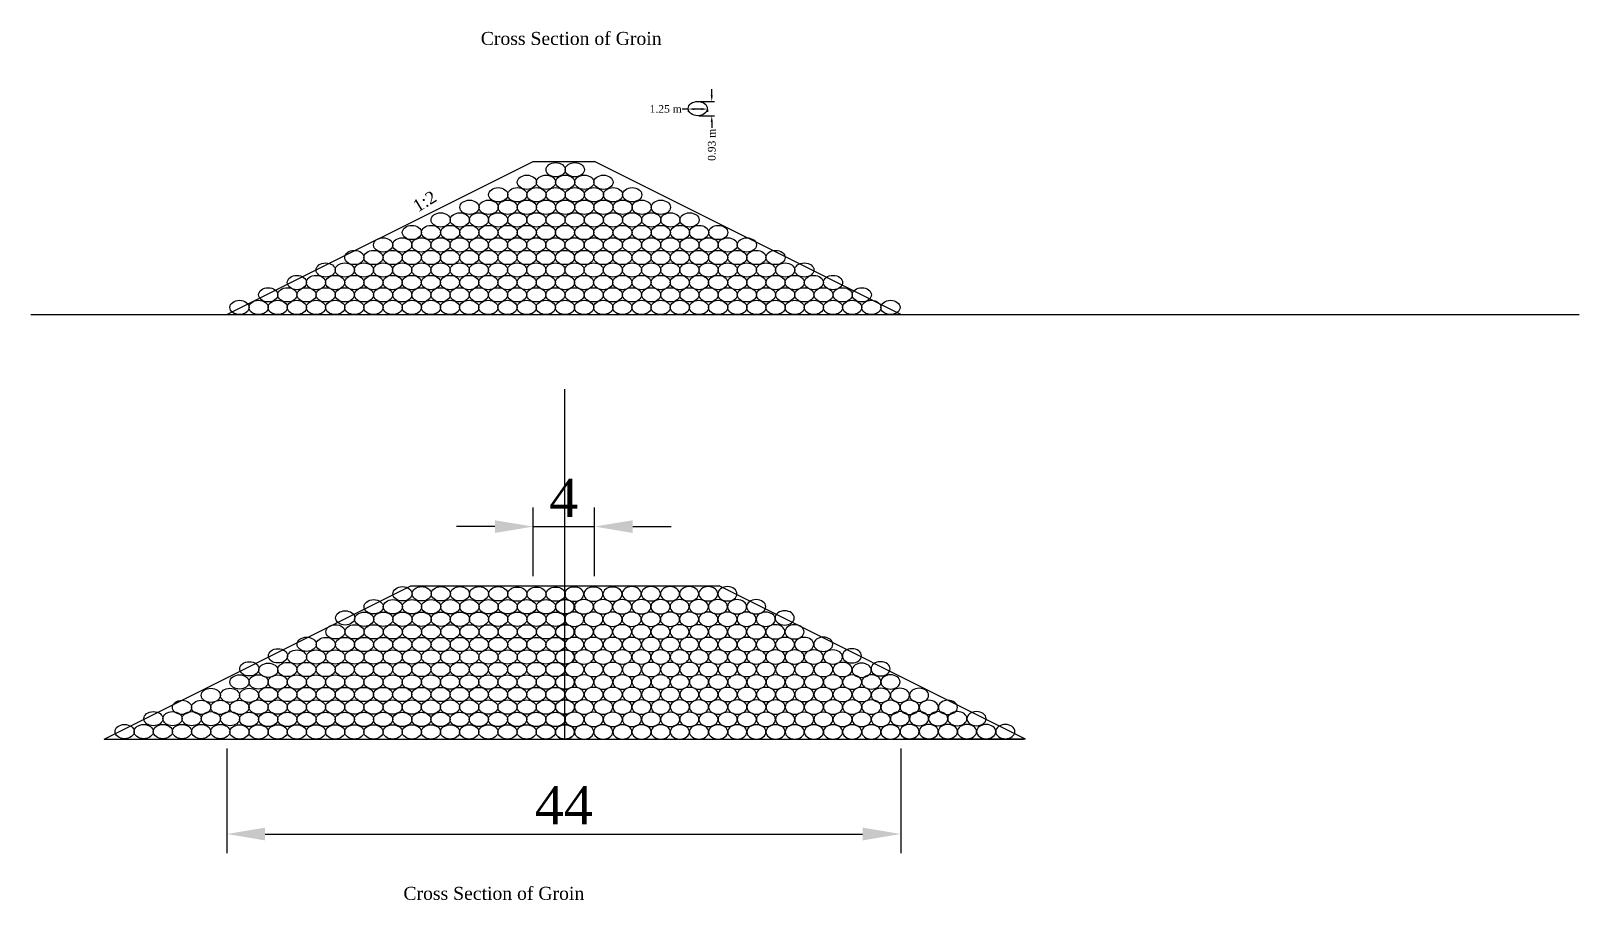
# Model space of a CAD drawing. Header units: metres. Extents: x -2297 to -658, y -7878 to -2563.
# Drawn here: x -759.3 to -658.2, y -7877.9 to -7821.1 of the extents above; entities outside this region: 2.
import ezdxf

# ---------------------------------------------------------------- set-up
doc = ezdxf.new("R2010")
doc.units = ezdxf.units.M
doc.layers.add('C-TOPO-USER', color=40, linetype='Continuous')
doc.layers.add('LINE', color=7, linetype='Continuous')
doc.styles.get("Standard").update_dxf_attribs({"font": 'times.ttf'})
doc.dimstyles.new('ISO-25', dxfattribs={"dimtxt": 2.5, "dimasz": 2.5, "dimexe": 1.25, "dimexo": 0.625, "dimtad": 1, "dimtxsty": 'Standard', "dimcen": 2.5, "dimadec": 0, "dimazin": 0, "dimtfac": 1, "dimtmove": 0, "dimatfit": 3, "dimfxl": 1, "dimarcsym": 0})
doc.dimstyles.new('My style', dxfattribs={"dimtxt": 0.5, "dimasz": 0.4, "dimexe": 0.18, "dimexo": 0.0625, "dimgap": 0.09, "dimtad": 0, "dimdec": 0, "dimlfac": 1000, "dimzin": 0, "dimdsep": 46, "dimtxsty": 'Standard', "dimcen": 0.09, "dimadec": 0, "dimazin": 0, "dimtfac": 1, "dimtdec": 0, "dimtofl": 0, "dimtmove": 0, "dimatfit": 3, "dimfxl": 1, "dimtolj": 1, "dimtzin": 0, "dimarcsym": 0})

# ---------------------------------------------------------------- blocks, each defined once
blk = doc.blocks.new('*D621')
at = {"color": 0, "linetype": 'Continuous', "lineweight": -2, "ltscale": 0.5, "transparency": 16777216}
for p, q in [((-726.52, -7856.72), (-726.52, -7852.22)), ((-722.52, -7856.72), (-722.52, -7852.22)), ((-729.02, -7853.47), (-731.52, -7853.47)), ((-726.52, -7853.47), (-722.52, -7853.47)), ((-720.02, -7853.47), (-717.52, -7853.47))]:
    blk.add_line(p, q, dxfattribs=at)
at = {"color": 0, "linetype": 'Continuous', "lineweight": -3, "ltscale": 0.5, "transparency": 16777216}
for points in [[(-729.02, -7853.06), (-729.02, -7853.89), (-726.52, -7853.47)], [(-720.02, -7853.06), (-720.02, -7853.89), (-722.52, -7853.47)]]:
    blk.add_solid(points, dxfattribs=at)
at = {"layer": 'Defpoints', "color": 0, "linetype": 'Continuous', "lineweight": -3, "ltscale": 0.5, "transparency": 16777216}
for p in [(-722.52, -7853.47), (-726.52, -7857.35), (-722.52, -7857.35)]:
    blk.add_point(p, dxfattribs=at)
at = {"color": 0, "linetype": 'Continuous', "lineweight": -3, "ltscale": 0.5, "transparency": 16777216, "insert": (-724.52, -7851.6), "char_height": 2.5, "attachment_point": 5}
blk.add_mtext('4', dxfattribs=at)
blk = doc.blocks.new('*D622')
at = {"color": 0, "linetype": 'Continuous', "lineweight": -2, "ltscale": 0.5, "transparency": 16777216}
for p, q in [((-746.52, -7867.97), (-746.52, -7874.8)), ((-702.52, -7867.97), (-702.52, -7874.8)), ((-744.02, -7873.55), (-705.02, -7873.55))]:
    blk.add_line(p, q, dxfattribs=at)
at = {"color": 0, "linetype": 'Continuous', "lineweight": -3, "ltscale": 0.5, "transparency": 16777216}
for points in [[(-744.02, -7873.13), (-744.02, -7873.97), (-746.52, -7873.55)], [(-705.02, -7873.13), (-705.02, -7873.97), (-702.52, -7873.55)]]:
    blk.add_solid(points, dxfattribs=at)
at = {"layer": 'Defpoints', "color": 0, "linetype": 'Continuous', "lineweight": -3, "ltscale": 0.5, "transparency": 16777216}
for p in [(-746.52, -7867.35), (-702.52, -7867.35), (-702.52, -7873.55)]:
    blk.add_point(p, dxfattribs=at)
at = {"color": 0, "linetype": 'Continuous', "lineweight": -3, "ltscale": 0.5, "transparency": 16777216, "insert": (-724.52, -7871.67), "char_height": 2.5, "attachment_point": 5}
blk.add_mtext('44', dxfattribs=at)
blk = doc.blocks.new('*D623')
at = {"color": 0, "linetype": 'Continuous', "lineweight": -2, "ltscale": 0.5, "transparency": 16777216}
for p, q in [((-714.86, -7825.31), (-714.86, -7824.91)), ((-715.71, -7825.71), (-714.68, -7825.71)), ((-715.71, -7826.64), (-714.68, -7826.64)), ((-714.86, -7827.04), (-714.86, -7827.44))]:
    blk.add_line(p, q, dxfattribs=at)
at = {"color": 0, "linetype": 'Continuous', "lineweight": -3, "ltscale": 0.5, "transparency": 16777216}
for points in [[(-714.93, -7825.31), (-714.8, -7825.31), (-714.86, -7825.71)], [(-714.93, -7827.04), (-714.8, -7827.04), (-714.86, -7826.64)]]:
    blk.add_solid(points, dxfattribs=at)
at = {"layer": 'Defpoints', "color": 0, "linetype": 'Continuous', "lineweight": -3, "ltscale": 0.5, "transparency": 16777216}
for p in [(-715.78, -7825.71), (-715.78, -7826.64), (-714.86, -7826.64)]:
    blk.add_point(p, dxfattribs=at)
at = {"color": 0, "linetype": 'Continuous', "lineweight": -3, "ltscale": 0.5, "transparency": 16777216, "insert": (-714.86, -7828.54), "char_height": 0.5, "attachment_point": 5, "rotation": 90}
blk.add_mtext('\\A1;0.93 m', dxfattribs=at)
blk = doc.blocks.new('*D624')
at = {"color": 0, "linetype": 'Continuous', "lineweight": -2, "ltscale": 0.5, "transparency": 16777216}
for p, q in [((-716.4, -7826.2), (-716.8, -7826.2)), ((-716.4, -7826.23), (-716.4, -7826.38)), ((-715.55, -7826.2), (-716, -7826.2)), ((-715.15, -7826.23), (-715.15, -7826.38))]:
    blk.add_line(p, q, dxfattribs=at)
at = {"color": 0, "linetype": 'Continuous', "lineweight": -3, "ltscale": 0.5, "transparency": 16777216}
for points in [[(-716, -7826.14), (-716, -7826.27), (-716.4, -7826.2)], [(-715.55, -7826.14), (-715.55, -7826.27), (-715.15, -7826.2)]]:
    blk.add_solid(points, dxfattribs=at)
at = {"layer": 'Defpoints', "color": 0, "linetype": 'Continuous', "lineweight": -3, "ltscale": 0.5, "transparency": 16777216}
for p in [(-716.4, -7826.17), (-716.4, -7826.2), (-715.15, -7826.17)]:
    blk.add_point(p, dxfattribs=at)
at = {"color": 0, "linetype": 'Continuous', "lineweight": -3, "ltscale": 0.5, "transparency": 16777216, "insert": (-717.87, -7826.2), "char_height": 0.5, "attachment_point": 5}
blk.add_mtext('\\A1;1.25 m', dxfattribs=at)

msp = doc.modelspace()

# ---------------------------------------------------------------- linework, layer by layer
at = {"color": 0, "linetype": 'Continuous', "lineweight": -3, "ltscale": 0.5}
for p, q in [((-746.5176, -7839.6239), (-726.5176, -7829.6239)), ((-726.5176, -7829.6239), (-722.5176, -7829.6239)), ((-702.5176, -7839.6239), (-722.5176, -7829.6239)), ((-759.3065, -7839.6239), (-658.2432, -7839.6239)), ((-724.446, -7867.3485), (-724.446, -7844.4942)), ((-754.5176, -7867.3485), (-734.5176, -7857.3485)), ((-734.5176, -7857.3485), (-714.3744, -7857.3485)), ((-694.3744, -7867.3485), (-714.3744, -7857.3485)), ((-754.5176, -7867.3485), (-694.5176, -7867.3485))]:
    msp.add_line(p, q, dxfattribs=at)
for centre in [(-715.7759, -7826.1705), (-725.0537, -7830.1634), (-723.8037, -7830.1634), (-728.8037, -7831.7992), (-727.5537, -7831.7992), (-726.9319, -7830.9836), (-726.3037, -7831.7992), (-725.6819, -7830.9836), (-725.0537, -7831.7992), (-724.4319, -7830.9836), (-723.8037, -7831.7992), (-723.1819, -7830.9836), (-722.5537, -7831.7992), (-721.9319, -7830.9836), (-721.3037, -7831.7992), (-720.0537, -7831.7992), (-730.6819, -7832.6194), (-729.4319, -7832.6194), (-728.1819, -7832.6194), (-726.9319, -7832.6194), (-725.6819, -7832.6194), (-724.4319, -7832.6194), (-723.1819, -7832.6194), (-721.9319, -7832.6194), (-720.6819, -7832.6194), (-719.4319, -7832.6194), (-718.1819, -7832.6194), (-732.5603, -7833.4451), (-731.3103, -7833.4451), (-730.0603, -7833.4451), (-728.8103, -7833.4451), (-727.5603, -7833.4451), (-726.3103, -7833.4451), (-725.0603, -7833.4451), (-723.8103, -7833.4451), (-722.5603, -7833.4451), (-721.3103, -7833.4451), (-720.0603, -7833.4451), (-718.8103, -7833.4451), (-717.5603, -7833.4451), (-716.3103, -7833.4451), (-734.4385, -7834.2654), (-733.1885, -7834.2654), (-731.9385, -7834.2654), (-730.6885, -7834.2654), (-729.4385, -7834.2654), (-728.1885, -7834.2654), (-726.9385, -7834.2654), (-725.6885, -7834.2654), (-724.4385, -7834.2654), (-723.1885, -7834.2654), (-721.9385, -7834.2654), (-720.6885, -7834.2654), (-719.4385, -7834.2654), (-718.1885, -7834.2654), (-716.9385, -7834.2654), (-715.6885, -7834.2654), (-714.4385, -7834.2654), (-738.1962, -7835.8992), (-736.9462, -7835.8992), (-736.3179, -7835.079), (-735.6962, -7835.8992), (-735.0679, -7835.079), (-734.4462, -7835.8992), (-733.8179, -7835.079), (-733.1962, -7835.8992), (-732.5679, -7835.079), (-731.9462, -7835.8992), (-731.3179, -7835.079), (-730.6962, -7835.8992), (-730.0679, -7835.079), (-729.4462, -7835.8992), (-728.8179, -7835.079), (-728.1962, -7835.8992), (-727.5679, -7835.079), (-726.9462, -7835.8992), (-726.3179, -7835.079), (-725.6962, -7835.8992), (-725.0679, -7835.079), (-724.4462, -7835.8992), (-723.8179, -7835.079), (-723.1962, -7835.8992), (-722.5679, -7835.079), (-721.9462, -7835.8992), (-721.3179, -7835.079), (-720.6962, -7835.8992), (-720.0679, -7835.079), (-719.4462, -7835.8992), (-718.8179, -7835.079), (-718.1962, -7835.8992), (-717.5679, -7835.079), (-716.9462, -7835.8992), (-716.3179, -7835.079), (-715.6962, -7835.8992), (-715.0679, -7835.079), (-714.4462, -7835.8992), (-713.8179, -7835.079), (-713.1962, -7835.8992), (-712.5679, -7835.079), (-711.9462, -7835.8992), (-710.6962, -7835.8992), (-740.0696, -7836.7139), (-738.8196, -7836.7139), (-737.5696, -7836.7139), (-736.3196, -7836.7139), (-735.0696, -7836.7139), (-733.8196, -7836.7139), (-732.5696, -7836.7139), (-731.3196, -7836.7139), (-730.0696, -7836.7139), (-728.8196, -7836.7139), (-727.5696, -7836.7139), (-726.3196, -7836.7139), (-725.0696, -7836.7139), (-723.8196, -7836.7139), (-722.5696, -7836.7139), (-721.3196, -7836.7139), (-720.0696, -7836.7139), (-718.8196, -7836.7139), (-717.5696, -7836.7139), (-716.3196, -7836.7139), (-715.0696, -7836.7139), (-713.8196, -7836.7139), (-712.5696, -7836.7139), (-711.3196, -7836.7139), (-710.0696, -7836.7139), (-708.8196, -7836.7139), (-741.9479, -7837.5342), (-740.6979, -7837.5342), (-739.4479, -7837.5342), (-738.1979, -7837.5342), (-736.9479, -7837.5342), (-735.6979, -7837.5342), (-734.4479, -7837.5342), (-733.1979, -7837.5342), (-731.9479, -7837.5342), (-730.6979, -7837.5342), (-729.4479, -7837.5342), (-728.1979, -7837.5342), (-726.9479, -7837.5342), (-725.6979, -7837.5342), (-724.4479, -7837.5342), (-723.1979, -7837.5342), (-721.9479, -7837.5342), (-720.6979, -7837.5342), (-719.4479, -7837.5342), (-718.1979, -7837.5342), (-716.9479, -7837.5342), (-715.6979, -7837.5342), (-714.4479, -7837.5342), (-713.1979, -7837.5342), (-711.9479, -7837.5342), (-710.6979, -7837.5342), (-709.4479, -7837.5342), (-708.1979, -7837.5342), (-706.9479, -7837.5342), (-743.8177, -7838.3386), (-742.5677, -7838.3386), (-741.3177, -7838.3386), (-740.0677, -7838.3386), (-738.8177, -7838.3386), (-737.5677, -7838.3386), (-736.3177, -7838.3386), (-735.0677, -7838.3386), (-733.8177, -7838.3386), (-732.5677, -7838.3386), (-731.3177, -7838.3386), (-730.0677, -7838.3386), (-728.8177, -7838.3386), (-727.5677, -7838.3386), (-726.3177, -7838.3386), (-725.0677, -7838.3386), (-723.8177, -7838.3386), (-722.5677, -7838.3386), (-721.3177, -7838.3386), (-720.0677, -7838.3386), (-718.8177, -7838.3386), (-717.5677, -7838.3386), (-716.3177, -7838.3386), (-715.0677, -7838.3386), (-713.8177, -7838.3386), (-712.5677, -7838.3386), (-711.3177, -7838.3386), (-710.0677, -7838.3386), (-708.8177, -7838.3386), (-707.5677, -7838.3386), (-706.3177, -7838.3386), (-705.0677, -7838.3386), (-745.696, -7839.1589), (-744.446, -7839.1589), (-743.196, -7839.1589), (-741.946, -7839.1589), (-740.696, -7839.1589), (-739.446, -7839.1589), (-738.196, -7839.1589), (-736.946, -7839.1589), (-735.696, -7839.1589), (-734.446, -7839.1589), (-733.196, -7839.1589), (-731.946, -7839.1589), (-730.696, -7839.1589), (-729.446, -7839.1589), (-728.196, -7839.1589), (-726.946, -7839.1589), (-725.696, -7839.1589), (-724.446, -7839.1589), (-723.196, -7839.1589), (-721.946, -7839.1589), (-720.696, -7839.1589), (-719.446, -7839.1589), (-718.196, -7839.1589), (-716.946, -7839.1589), (-715.696, -7839.1589), (-714.446, -7839.1589), (-713.196, -7839.1589), (-711.946, -7839.1589), (-710.696, -7839.1589), (-709.446, -7839.1589), (-708.196, -7839.1589), (-706.946, -7839.1589), (-705.696, -7839.1589), (-704.446, -7839.1589), (-703.196, -7839.1589), (-735.0525, -7857.8602), (-733.8025, -7857.8602), (-732.5525, -7857.8602), (-731.3025, -7857.8602), (-730.0525, -7857.8602), (-728.8025, -7857.8602), (-727.5537, -7857.888), (-726.3037, -7857.888), (-725.0537, -7857.888), (-736.9319, -7858.7083), (-735.6819, -7858.7083), (-734.4319, -7858.7083), (-733.1819, -7858.7083), (-731.9319, -7858.7083), (-730.6819, -7858.7083), (-729.4319, -7858.7083), (-728.1819, -7858.7083), (-726.9319, -7858.7083), (-725.6819, -7858.7083), (-724.4319, -7858.7083), (-738.7922, -7859.4353), (-737.5537, -7859.5238), (-736.3037, -7859.5238), (-735.0537, -7859.5238), (-733.8037, -7859.5238), (-732.5537, -7859.5238), (-731.3037, -7859.5238), (-730.0537, -7859.5238), (-728.8037, -7859.5238), (-727.5537, -7859.5238), (-726.3037, -7859.5238), (-725.0537, -7859.5238), (-741.3101, -7861.1588), (-740.0603, -7861.1698), (-739.4319, -7860.3441), (-738.8103, -7861.1698), (-738.1819, -7860.3441), (-737.5603, -7861.1698), (-736.9319, -7860.3441), (-736.3103, -7861.1698), (-735.6819, -7860.3441), (-735.0603, -7861.1698), (-734.4319, -7860.3441), (-733.8103, -7861.1698), (-733.1819, -7860.3441), (-732.5603, -7861.1698), (-731.9319, -7860.3441), (-731.3103, -7861.1698), (-730.6819, -7860.3441), (-730.0603, -7861.1698), (-729.4319, -7860.3441), (-728.8103, -7861.1698), (-728.1819, -7860.3441), (-727.5603, -7861.1698), (-726.9319, -7860.3441), (-726.3103, -7861.1698), (-725.6819, -7860.3441), (-725.0603, -7861.1698), (-724.4319, -7860.3441), (-743.1797, -7861.9119), (-741.9385, -7861.99), (-740.6885, -7861.99), (-739.4385, -7861.99), (-738.1885, -7861.99), (-736.9385, -7861.99), (-735.6885, -7861.99), (-734.4385, -7861.99), (-733.1885, -7861.99), (-731.9385, -7861.99), (-730.6885, -7861.99), (-729.4385, -7861.99), (-728.1885, -7861.99), (-726.9385, -7861.99), (-725.6885, -7861.99), (-724.4385, -7861.99), (-745.051, -7862.7617), (-743.814, -7862.8558), (-742.5679, -7862.8036), (-741.3179, -7862.8036), (-740.0679, -7862.8036), (-738.8179, -7862.8036), (-737.5679, -7862.8036), (-736.3179, -7862.8036), (-735.0679, -7862.8036), (-733.8179, -7862.8036), (-732.5679, -7862.8036), (-731.3179, -7862.8036), (-730.0679, -7862.8036), (-728.8179, -7862.8036), (-727.5679, -7862.8036), (-726.3179, -7862.8036), (-725.0679, -7862.8036), (-745.6961, -7863.62), (-744.4461, -7863.62), (-743.1962, -7863.6239), (-741.9462, -7863.6239), (-740.6962, -7863.6239), (-739.4462, -7863.6239), (-738.1962, -7863.6239), (-736.9462, -7863.6239), (-735.6962, -7863.6239), (-734.4462, -7863.6239), (-733.1962, -7863.6239), (-731.9462, -7863.6239), (-730.6962, -7863.6239), (-729.4462, -7863.6239), (-728.1962, -7863.6239), (-726.9462, -7863.6239), (-725.6962, -7863.6239), (-724.4462, -7863.6239), (-747.5655, -7864.4926), (-746.3155, -7864.4926), (-745.0655, -7864.4926), (-743.8196, -7864.439), (-742.5696, -7864.4386), (-741.3196, -7864.4386), (-740.0696, -7864.4386), (-738.8196, -7864.4386), (-737.5696, -7864.4386), (-736.3196, -7864.4386), (-735.0696, -7864.4386), (-733.8196, -7864.4386), (-732.5696, -7864.4386), (-731.3196, -7864.4386), (-730.0696, -7864.4386), (-728.8196, -7864.4386), (-727.5696, -7864.4386), (-726.3196, -7864.4386), (-725.0696, -7864.4386), (-751.3147, -7866.0176), (-750.0647, -7866.0176), (-749.4471, -7865.2821), (-748.8147, -7866.0176), (-748.1971, -7865.2821), (-747.5647, -7866.0176), (-746.9471, -7865.2821), (-746.3147, -7866.0176), (-745.6971, -7865.2821), (-745.0677, -7866.0633), (-744.4479, -7865.2588), (-743.8177, -7866.0633), (-743.1979, -7865.2588), (-742.5677, -7866.0633), (-741.9479, -7865.2588), (-741.3177, -7866.0633), (-740.6979, -7865.2588), (-740.0677, -7866.0633), (-739.4479, -7865.2588), (-738.8177, -7866.0633), (-738.1979, -7865.2588), (-737.5677, -7866.0633), (-736.9479, -7865.2588), (-736.3177, -7866.0633), (-735.6979, -7865.2588), (-735.0677, -7866.0633), (-734.4479, -7865.2588), (-733.8177, -7866.0633), (-733.1979, -7865.2588), (-732.5677, -7866.0633), (-731.9479, -7865.2588), (-731.3177, -7866.0633), (-730.6979, -7865.2588), (-730.0677, -7866.0633), (-729.4479, -7865.2588), (-728.8177, -7866.0633), (-728.1979, -7865.2588), (-727.5677, -7866.0633), (-726.9479, -7865.2588), (-726.3177, -7866.0633), (-725.6979, -7865.2588), (-725.0677, -7866.0633), (-724.4479, -7865.2588), (-753.1952, -7866.8603), (-751.9452, -7866.8603), (-750.6952, -7866.8603), (-749.4452, -7866.8603), (-748.1952, -7866.8603), (-746.9452, -7866.8603), (-745.696, -7866.8835), (-744.446, -7866.8835), (-743.196, -7866.8835), (-741.946, -7866.8835), (-740.696, -7866.8835), (-739.446, -7866.8835), (-738.196, -7866.8835), (-736.946, -7866.8835), (-735.696, -7866.8835), (-734.446, -7866.8835), (-733.196, -7866.8835), (-731.946, -7866.8835), (-730.696, -7866.8835), (-729.446, -7866.8835), (-728.196, -7866.8835), (-726.946, -7866.8835), (-725.696, -7866.8835), (-724.446, -7866.8835)]:
    msp.add_ellipse(centre, major_axis=(-0.625, 0), ratio=0.744, dxfattribs=at)
at = {"color": 0, "linetype": 'Continuous', "lineweight": -3, "ltscale": 0.5, "extrusion": (0, 0, -1)}
for centre in [(-723.8383, -7857.888), (-722.5883, -7857.888), (-721.3383, -7857.888), (-720.0895, -7857.8602), (-718.8395, -7857.8602), (-717.5895, -7857.8602), (-716.3395, -7857.8602), (-715.0895, -7857.8602), (-713.8395, -7857.8602), (-724.4601, -7858.7083), (-723.2101, -7858.7083), (-721.9601, -7858.7083), (-720.7101, -7858.7083), (-719.4601, -7858.7083), (-718.2101, -7858.7083), (-716.9601, -7858.7083), (-715.7101, -7858.7083), (-714.4601, -7858.7083), (-713.2101, -7858.7083), (-711.9601, -7858.7083), (-723.8383, -7859.5238), (-722.5883, -7859.5238), (-721.3383, -7859.5238), (-720.0883, -7859.5238), (-718.8383, -7859.5238), (-717.5883, -7859.5238), (-716.3383, -7859.5238), (-715.0883, -7859.5238), (-713.8383, -7859.5238), (-712.5883, -7859.5238), (-711.3383, -7859.5238), (-710.0998, -7859.4353), (-724.4601, -7860.3441), (-723.8317, -7861.1698), (-723.2101, -7860.3441), (-722.5817, -7861.1698), (-721.9601, -7860.3441), (-721.3317, -7861.1698), (-720.7101, -7860.3441), (-720.0817, -7861.1698), (-719.4601, -7860.3441), (-718.8317, -7861.1698), (-718.2101, -7860.3441), (-717.5817, -7861.1698), (-716.9601, -7860.3441), (-716.3317, -7861.1698), (-715.7101, -7860.3441), (-715.0817, -7861.1698), (-714.4601, -7860.3441), (-713.8317, -7861.1698), (-713.2101, -7860.3441), (-712.5817, -7861.1698), (-711.9601, -7860.3441), (-711.3317, -7861.1698), (-710.7101, -7860.3441), (-710.0817, -7861.1698), (-709.4601, -7860.3441), (-708.8317, -7861.1698), (-707.5819, -7861.1588), (-724.4535, -7861.99), (-723.2035, -7861.99), (-721.9535, -7861.99), (-720.7035, -7861.99), (-719.4535, -7861.99), (-718.2035, -7861.99), (-716.9535, -7861.99), (-715.7035, -7861.99), (-714.4535, -7861.99), (-713.2035, -7861.99), (-711.9535, -7861.99), (-710.7035, -7861.99), (-709.4535, -7861.99), (-708.2035, -7861.99), (-706.9535, -7861.99), (-705.7124, -7861.9119), (-723.8241, -7862.8036), (-722.5741, -7862.8036), (-721.3241, -7862.8036), (-720.0741, -7862.8036), (-718.8241, -7862.8036), (-717.5741, -7862.8036), (-716.3241, -7862.8036), (-715.0741, -7862.8036), (-713.8241, -7862.8036), (-712.5741, -7862.8036), (-711.3241, -7862.8036), (-710.0741, -7862.8036), (-708.8241, -7862.8036), (-707.5741, -7862.8036), (-706.3241, -7862.8036), (-705.0781, -7862.8558), (-703.841, -7862.7617), (-724.4459, -7863.6239), (-723.1959, -7863.6239), (-721.9459, -7863.6239), (-720.6959, -7863.6239), (-719.4459, -7863.6239), (-718.1959, -7863.6239), (-716.9459, -7863.6239), (-715.6959, -7863.6239), (-714.4459, -7863.6239), (-713.1959, -7863.6239), (-711.9459, -7863.6239), (-710.6959, -7863.6239), (-709.4459, -7863.6239), (-708.1959, -7863.6239), (-706.9459, -7863.6239), (-705.6959, -7863.6239), (-704.4459, -7863.62), (-703.1959, -7863.62), (-723.8224, -7864.4386), (-722.5724, -7864.4386), (-721.3224, -7864.4386), (-720.0724, -7864.4386), (-718.8224, -7864.4386), (-717.5724, -7864.4386), (-716.3224, -7864.4386), (-715.0724, -7864.4386), (-713.8224, -7864.4386), (-712.5724, -7864.4386), (-711.3224, -7864.4386), (-710.0724, -7864.4386), (-708.8224, -7864.4386), (-707.5724, -7864.4386), (-706.3224, -7864.4386), (-705.0724, -7864.439), (-703.8266, -7864.4926), (-702.5766, -7864.4926), (-701.3266, -7864.4926), (-724.4441, -7865.2588), (-723.8243, -7866.0633), (-723.1941, -7865.2588), (-722.5743, -7866.0633), (-721.9441, -7865.2588), (-721.3243, -7866.0633), (-720.6941, -7865.2588), (-720.0743, -7866.0633), (-719.4441, -7865.2588), (-718.8243, -7866.0633), (-718.1941, -7865.2588), (-717.5743, -7866.0633), (-716.9441, -7865.2588), (-716.3243, -7866.0633), (-715.6941, -7865.2588), (-715.0743, -7866.0633), (-714.4441, -7865.2588), (-713.8243, -7866.0633), (-713.1941, -7865.2588), (-712.5743, -7866.0633), (-711.9441, -7865.2588), (-711.3243, -7866.0633), (-710.6941, -7865.2588), (-710.0743, -7866.0633), (-709.4441, -7865.2588), (-708.8243, -7866.0633), (-708.1941, -7865.2588), (-707.5743, -7866.0633), (-706.9441, -7865.2588), (-706.3243, -7866.0633), (-705.6941, -7865.2588), (-705.0743, -7866.0633), (-704.4441, -7865.2588), (-703.8243, -7866.0633), (-703.1949, -7865.2821), (-702.5773, -7866.0176), (-701.9449, -7865.2821), (-701.3273, -7866.0176), (-700.6949, -7865.2821), (-700.0773, -7866.0176), (-699.4449, -7865.2821), (-698.8273, -7866.0176), (-697.5773, -7866.0176), (-724.446, -7866.8835), (-723.196, -7866.8835), (-721.946, -7866.8835), (-720.696, -7866.8835), (-719.446, -7866.8835), (-718.196, -7866.8835), (-716.946, -7866.8835), (-715.696, -7866.8835), (-714.446, -7866.8835), (-713.196, -7866.8835), (-711.946, -7866.8835), (-710.696, -7866.8835), (-709.446, -7866.8835), (-708.196, -7866.8835), (-706.946, -7866.8835), (-705.696, -7866.8835), (-704.446, -7866.8835), (-703.196, -7866.8835), (-701.9468, -7866.8603), (-700.6968, -7866.8603), (-699.4468, -7866.8603), (-698.1968, -7866.8603), (-696.9468, -7866.8603), (-695.6968, -7866.8603)]:
    msp.add_ellipse(centre, major_axis=(0.625, 0), ratio=0.744, dxfattribs=at)
at = {"layer": 'C-TOPO-USER', "color": 0, "linetype": 'Continuous', "lineweight": -3, "ltscale": 0.5}
for p, q in [((-754.5176, -7867.3485), (-746.5176, -7867.3485)), ((-694.3744, -7867.3485), (-702.3744, -7867.3485))]:
    msp.add_line(p, q, dxfattribs=at)

# ---------------------------------------------------------------- texts
at = {"color": 0, "linetype": 'Continuous', "lineweight": -3, "ltscale": 0.5, "char_height": 0.5, "width": 0.112626, "attachment_point": 9}
for insert in [(-2295.9686, -2562.6718), (-2297.3698, -2563.2135)]:
    msp.add_mtext('\\A1;', dxfattribs=dict(at, insert=insert))
at = {"color": 7, "lineweight": 30, "ltscale": 0.18, "char_height": 0.85, "width": 48.36222, "attachment_point": 1}
for insert in [(-729.9413, -7821.1657), (-734.9911, -7877.0003)]:
    msp.add_mtext('Cross Section of Groin ', dxfattribs=dict(at, insert=insert))
at = {"layer": 'LINE', "color": 7, "lineweight": 9, "ltscale": 0.5, "insert": (-734.4749, -7832.2867), "char_height": 0.8, "width": 2.073544, "attachment_point": 1, "rotation": 31.274644}
msp.add_mtext('1:2', dxfattribs=at)

# ---------------------------------------------------------------- dimensions: what is measured, and where the dimension line sits
at = {"color": 0, "linetype": 'Continuous', "lineweight": -3, "ltscale": 0.5}
dim = msp.add_linear_dim(base=(-714.8619, -7826.6355), p1=(-715.7759, -7825.7055), p2=(-715.7759, -7826.6355), angle=90, text='0.93 m', dimstyle='My style', dxfattribs=at)
dim.commit()
dim.dimension.update_dxf_attribs({"geometry": '*D623', "text_midpoint": (-714.8619, -7828.5359)})
dim = msp.add_linear_dim(base=(-716.4009, -7826.2028), p1=(-715.1509, -7826.1705), p2=(-716.4009, -7826.1705), text='1.25 m', dimstyle='My style', override={"dimsah": 1}, dxfattribs=at)
dim.commit()
dim.dimension.update_dxf_attribs({"geometry": '*D624', "text_midpoint": (-717.8715, -7826.2028)})
for base, p1, p2, picture, middle in [((-722.5176, -7853.4724), (-726.5176, -7857.3485), (-722.5176, -7857.3485), '*D621', (-724.5176, -7851.5974)), ((-702.5176, -7873.5488), (-746.5176, -7867.3485), (-702.5176, -7867.3485), '*D622', (-724.5176, -7871.6738))]:
    dim = msp.add_linear_dim(base=base, p1=p1, p2=p2, dimstyle='ISO-25', dxfattribs=at)
    dim.commit()
    dim.dimension.update_dxf_attribs({"geometry": picture, "text_midpoint": middle})

doc.saveas('drawing.dxf')
